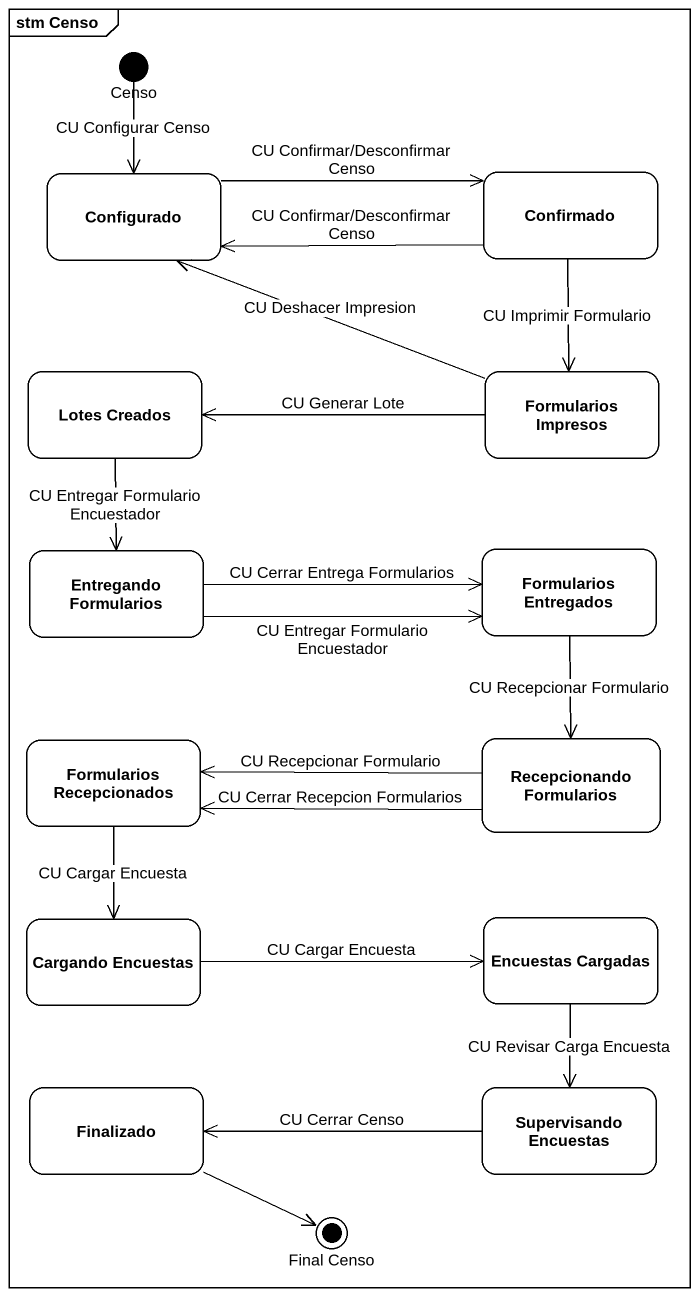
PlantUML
@startuml
mainframe stm Censo
hide empty description
state Censo <<start>>
state Configurado
state Confirmado
state "Lotes Creados" as Lotes_Creados
state "Formularios Impresos" as Formularios_Impresos
state "Formularios Entregados" as Formularios_Entregados
state "Entregando Formularios" as Entregando_Formularios
state "Formularios Recepcionados" as Formularios_Recepcionados
state "Recepcionando Formularios" as Recepcionando_Formularios
state "Cargando Encuestas" as Cargando_Encuestas
state "Encuestas Cargadas" as Encuestas_Cargadas
state Finalizado
state "Supervisando Encuestas" as Supervisando_Encuestas
state "Final Censo" as Final_Censo <<end>>
Censo --> Configurado : CU Configurar Censo
Configurado -right-> Confirmado : CU Confirmar/Desconfirmar Censo
Confirmado -left-> Configurado : CU Confirmar/Desconfirmar Censo
Confirmado --> Formularios_Impresos : CU Imprimir Formulario
Lotes_Creados --> Entregando_Formularios : CU Entregar Formulario Encuestador
Formularios_Impresos -left-> Configurado : CU Deshacer Impresion
Formularios_Impresos -left-> Lotes_Creados : CU Generar Lote
Formularios_Entregados --> Recepcionando_Formularios : CU Recepcionar Formulario
Entregando_Formularios -right-> Formularios_Entregados : CU Cerrar Entrega Formularios
Entregando_Formularios -right-> Formularios_Entregados : CU Entregar Formulario Encuestador
Formularios_Recepcionados --> Cargando_Encuestas : CU Cargar Encuesta
Recepcionando_Formularios -left-> Formularios_Recepcionados : CU Recepcionar Formulario
Recepcionando_Formularios -left-> Formularios_Recepcionados : CU Cerrar Recepcion Formularios
Cargando_Encuestas -right-> Encuestas_Cargadas : CU Cargar Encuesta
Encuestas_Cargadas --> Supervisando_Encuestas : CU Revisar Carga Encuesta
Finalizado -right-> Final_Censo
Supervisando_Encuestas -left-> Finalizado : CU Cerrar Censo
@enduml
